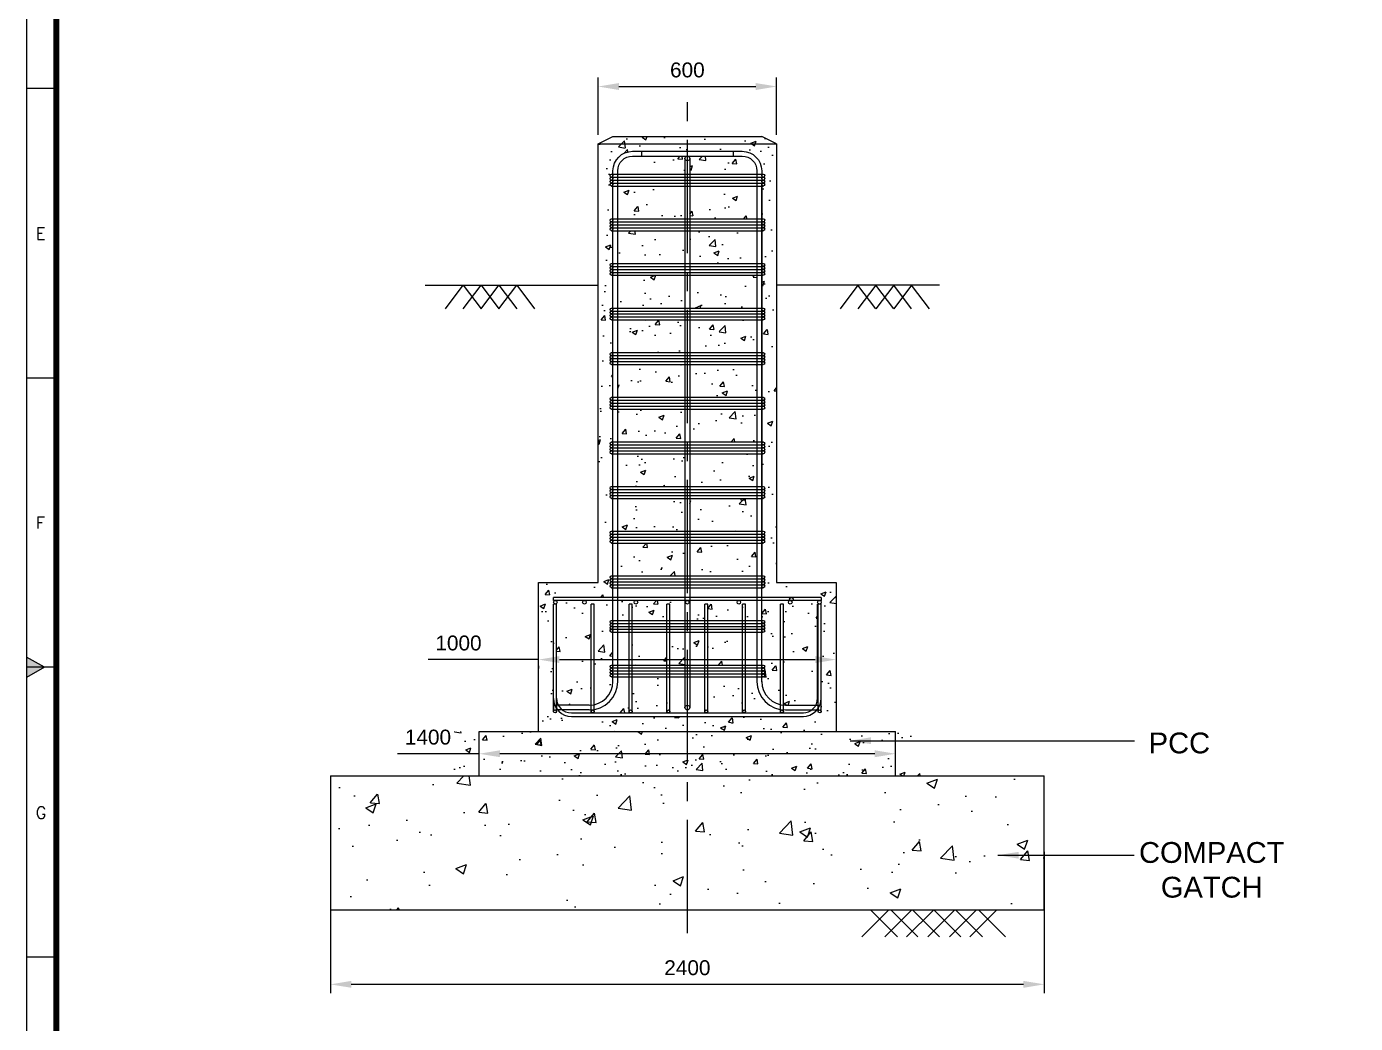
# Model space of a CAD drawing. Header units: millimetres. Extents: x -1055 to 11244, y -20673 to 2560.
# Drawn here: x 7553 to 7776.4, y 1385.5 to 1553 of the extents above; entities that cross this region are included whole.
import ezdxf
from ezdxf.enums import TextEntityAlignment as Align

# ---------------------------------------------------------------- set-up
doc = ezdxf.new("R2010")
doc.units = ezdxf.units.MM
doc.linetypes.add('CENTER2', pattern=[28.575, 19.05, -3.175, 3.175, -3.175])
doc.layers.add('BORDER', color=6, linetype='Continuous')
doc.styles.add('ROMANS', font='romans.shx', dxfattribs={"width": 0.8})
doc.styles.get("Standard").update_dxf_attribs({"font": 'arial.ttf'})
doc.dimstyles.new('ISO-25', dxfattribs={"dimtxt": 4, "dimasz": 3.5, "dimexe": 1.5, "dimexo": 1.5, "dimgap": 1.5, "dimtad": 1, "dimtxsty": 'Standard', "dimcen": 0, "dimadec": 0, "dimazin": 0, "dimtfac": 1, "dimtmove": 0, "dimatfit": 3, "dimfxl": 1, "dimarcsym": 0})

# ---------------------------------------------------------------- blocks, each defined once
blk = doc.blocks.new('*D28514')
at = {"color": 0, "lineweight": -2}
for p, q in [((7639.12, 1446.63), (7620.53, 1446.63)), ((7639.12, 1445.57), (7639.12, 1445.13)), ((7642.62, 1446.63), (7685.62, 1446.63)), ((7689.12, 1445.57), (7689.12, 1445.13))]:
    blk.add_line(p, q, dxfattribs=at)
at = {"color": 0}
for points in [[(7642.62, 1447.22), (7642.62, 1446.05), (7639.12, 1446.63)], [(7685.62, 1446.05), (7685.62, 1447.22), (7689.12, 1446.63)]]:
    blk.add_solid(points, dxfattribs=at)
at = {"layer": 'Defpoints', "color": 0}
for p in [(7639.12, 1447.07), (7689.12, 1447.07), (7689.12, 1446.63)]:
    blk.add_point(p, dxfattribs=at)
at = {"color": 0, "insert": (7625.64, 1449.41), "char_height": 2.5, "attachment_point": 5}
blk.add_mtext('1000', dxfattribs=at)
blk = doc.blocks.new('*D28515')
at = {"color": 0, "lineweight": -2}
for p, q in [((7629.12, 1430.81), (7615.39, 1430.81)), ((7695.62, 1430.81), (7632.62, 1430.81)), ((7629.12, 1429.32), (7629.12, 1429.31)), ((7699.12, 1429.32), (7699.12, 1429.31))]:
    blk.add_line(p, q, dxfattribs=at)
at = {"color": 0}
for points in [[(7632.62, 1431.39), (7632.62, 1430.23), (7629.12, 1430.81)], [(7695.62, 1430.23), (7695.62, 1431.39), (7699.12, 1430.81)]]:
    blk.add_solid(points, dxfattribs=at)
at = {"layer": 'Defpoints', "color": 0}
for p in [(7629.12, 1430.82), (7629.12, 1430.81), (7699.12, 1430.82)]:
    blk.add_point(p, dxfattribs=at)
at = {"color": 0, "insert": (7620.51, 1433.59), "char_height": 2.5, "attachment_point": 5}
blk.add_mtext('1400', dxfattribs=at)
blk = doc.blocks.new('*D28516')
at = {"color": 0, "lineweight": -2}
for p, q in [((7604.12, 1414.32), (7604.12, 1390.55)), ((7724.12, 1414.32), (7724.12, 1390.55)), ((7720.62, 1392.05), (7607.62, 1392.05))]:
    blk.add_line(p, q, dxfattribs=at)
at = {"color": 0}
for points in [[(7607.62, 1392.63), (7607.62, 1391.47), (7604.12, 1392.05)], [(7720.62, 1391.47), (7720.62, 1392.63), (7724.12, 1392.05)]]:
    blk.add_solid(points, dxfattribs=at)
at = {"layer": 'Defpoints', "color": 0}
for p in [(7604.12, 1415.82), (7724.12, 1415.82), (7604.12, 1392.05)]:
    blk.add_point(p, dxfattribs=at)
at = {"color": 0, "insert": (7664.12, 1394.83), "char_height": 2.5, "attachment_point": 5}
blk.add_mtext('2400', dxfattribs=at)
blk = doc.blocks.new('*D28517')
at = {"color": 0, "lineweight": -2}
for p, q in [((7649.12, 1534.82), (7649.12, 1544.46)), ((7679.12, 1534.82), (7679.12, 1544.46)), ((7652.62, 1542.96), (7675.62, 1542.96))]:
    blk.add_line(p, q, dxfattribs=at)
at = {"color": 0}
for points in [[(7652.62, 1543.54), (7652.62, 1542.37), (7649.12, 1542.96)], [(7675.62, 1542.37), (7675.62, 1543.54), (7679.12, 1542.96)]]:
    blk.add_solid(points, dxfattribs=at)
at = {"layer": 'Defpoints', "color": 0}
for p in [(7679.12, 1542.96), (7649.12, 1533.32), (7679.12, 1533.32)]:
    blk.add_point(p, dxfattribs=at)
at = {"color": 0, "insert": (7664.12, 1545.73), "char_height": 2.5, "attachment_point": 5}
blk.add_mtext('600', dxfattribs=at)
blk = doc.blocks.new('A1B')
at = {"layer": 'BORDER', "color": 1}
for p, q in [((3, 393.84), (8, 393.84)), ((3, 345.17), (8, 345.17)), ((3, 247.84), (8, 247.84))]:
    blk.add_line(p, q, dxfattribs=at)
at = {"layer": 'BORDER'}
for p, q in [((6, 296.5), (3, 298.23)), ((8, 296.5), (3, 296.5)), ((6, 296.5), (3, 294.77))]:
    blk.add_line(p, q, dxfattribs=at)
blk.add_lwpolyline([(837, 3), (837, 590), (3, 590), (3, 3)], close=True, dxfattribs=at)
at = {"layer": 'BORDER', "const_width": 1}
blk.add_lwpolyline([(8, 8), (832, 8), (832, 585), (8, 585)], close=True, dxfattribs=at)
at = {"layer": 'BORDER'}
blk.add_solid([(3, 298.23), (3, 294.77), (6, 296.5)], dxfattribs=at)
at = {"layer": 'BORDER', "color": 1, "style": 'ROMANS'}
for s, p in [('E', (5.39, 368.4)), ('F', (5.34, 319.81)), ('G', (5.44, 271.07))]:
    blk.add_text(s, height=2, dxfattribs=at).set_placement(p, align=Align.CENTER)

msp = doc.modelspace()

# ---------------------------------------------------------------- hatches: boundary and pattern name
h = msp.add_hatch()
h.set_pattern_fill('AR-CONC', color=256, scale=0.05)
h.set_pattern_definition([(50, (9985.436, -1247.645), (9.109233, -0.796954), [0.9525, -10.4775]), (355, (9985.436, -1247.645), (-1.76217, 9.552842), [0.762, -8.38203]), (100.45144, (9986.195, -1247.7116), (7.347062, 8.755888), [0.8095, -8.904512]), (46.1842, (9985.436, -1245.105), (13.553952, -2.102116), [1.42875, -15.716253]), (96.63556, (9986.566, -1245.28), (11.870207, 12.371306), [1.21425, -13.35678]), (351.18415, (9985.436, -1245.105), (11.870207, 12.371306), [1.143, -12.572987]), (21, (9986.706, -1245.74), (7.58072, -5.11326), [0.9525, -10.4775]), (326, (9986.706, -1245.74), (3.090101, 9.209398), [0.762, -8.382]), (71.45144, (9987.338, -1246.166), (10.67082, 4.096138), [0.8095, -8.904497]), (37.5, (9985.4363, -1247.645), (0.1544302, 4.227752), [0, -8.2804, 0, -8.509, 0, -8.41375]), (7.5, (9985.4363, -1247.645), (3.340983, 5.009029), [0, -4.8514, 0, -8.0899, 0, -3.20675]), (327.5, (9982.604, -1247.645), (6.7795298, -0.2864372), [0, -3.175, 0, -9.906, 0, -13.1445]), (317.5, (9981.334, -1247.645), (7.406459, 1.271325), [0, -4.1275, 0, -6.5786, 0, -9.3345])])
h.paths.add_polyline_path([(7664.116988, 1533.323668), (7664.116988, 1534.573668), (7651.616988, 1534.573668), (7649.116988, 1533.323668)])
h.paths.add_polyline_path([(7679.116988, 1533.323668), (7676.616988, 1534.573668), (7664.116988, 1534.573668), (7664.116988, 1533.323668)])
h.paths.add_polyline_path([(7679.116988, 1509.573668), (7679.116988, 1533.323668), (7664.116988, 1533.323668), (7664.116988, 1532.073668), (7673.316988, 1532.073668, -0.4142135624), (7676.616988, 1528.773668), (7676.616988, 1528.223668), (7676.866988, 1528.223668, -0.4142135624), (7677.116988, 1527.973668, -0.4142135624), (7676.866988, 1527.723668, -0.4142135624), (7677.116988, 1527.473668, -0.4142135624), (7676.866988, 1527.223668, -0.4142135624), (7677.116988, 1526.973668, -0.4142135624), (7676.866988, 1526.723668, -0.4142135624), (7677.116988, 1526.473668, -0.4142135624), (7676.866988, 1526.223668), (7676.616988, 1526.223668), (7676.616988, 1520.723668), (7676.866988, 1520.723668, -0.4142135624), (7677.116988, 1520.473668, -0.4142135624), (7676.866988, 1520.223668, -0.4142135624), (7677.116988, 1519.973668, -0.4142135624), (7676.866988, 1519.723668, -0.4142135624), (7677.116988, 1519.473668, -0.4142135624), (7676.866988, 1519.223668, -0.4142135624), (7677.116988, 1518.973668, -0.4142135624), (7676.866988, 1518.723668), (7676.616988, 1518.723668), (7676.616988, 1513.223668), (7676.866988, 1513.223668, -0.4142135624), (7677.116988, 1512.973668, -0.4142135624), (7676.866988, 1512.723668, -0.4142135624), (7677.116988, 1512.473668, -0.4142135624), (7676.866988, 1512.223668, -0.4142135624), (7677.116988, 1511.973668, -0.4142135624), (7676.866988, 1511.723668, -0.4142135624), (7677.116988, 1511.473668, -0.4142135624), (7676.866988, 1511.223668), (7676.616988, 1511.223668), (7676.616988, 1505.723668), (7676.866988, 1505.723668, -0.4142135624), (7677.116988, 1505.473668, -0.4142135624), (7676.866988, 1505.223668, -0.4142135624), (7677.116988, 1504.973668, -0.4142135624), (7676.866988, 1504.723668, -0.4142135624), (7677.116988, 1504.473668, -0.4142135624), (7676.866988, 1504.223668, -0.4142135624), (7677.116988, 1503.973668, -0.4142135624), (7676.866988, 1503.723668), (7676.616988, 1503.723668), (7676.616988, 1498.223668), (7676.866988, 1498.223668, -0.4142135624), (7677.116988, 1497.973668, -0.4142135624), (7676.866988, 1497.723668, -0.4142135624), (7677.116988, 1497.473668, -0.4142135624), (7676.866988, 1497.223668, -0.4142135624), (7677.116988, 1496.973668, -0.4142135624), (7676.866988, 1496.723668, -0.4142135624), (7677.116988, 1496.473668, -0.4142135624), (7676.866988, 1496.223668), (7676.616988, 1496.223668), (7676.616988, 1490.723668), (7676.866988, 1490.723668, -0.4142135624), (7677.116988, 1490.473668, -0.4142135624), (7676.866988, 1490.223668, -0.4142135624), (7677.116988, 1489.973668, -0.4142135624), (7676.866988, 1489.723668, -0.4142135624), (7677.116988, 1489.473668, -0.4142135624), (7676.866988, 1489.223668, -0.4142135624), (7677.116988, 1488.973668, -0.4142135624), (7676.866988, 1488.723668), (7676.616988, 1488.723668), (7676.616988, 1483.223668), (7676.866988, 1483.223668, -0.4142135624), (7677.116988, 1482.973668, -0.4142135624), (7676.866988, 1482.723668, -0.4142135624), (7677.116988, 1482.473668, -0.4142135624), (7676.866988, 1482.223668, -0.4142135624), (7677.116988, 1481.973668, -0.4142135624), (7676.866988, 1481.723668, -0.4142135624), (7677.116988, 1481.473668, -0.4142135624), (7676.866988, 1481.223668), (7676.616988, 1481.223668), (7676.616988, 1475.723668), (7676.866988, 1475.723668, -0.4142135624), (7677.116988, 1475.473668, -0.4142135624), (7676.866988, 1475.223668, -0.4142135624), (7677.116988, 1474.973668, -0.4142135624), (7676.866988, 1474.723668, -0.4142135624), (7677.116988, 1474.473668, -0.4142135624), (7676.866988, 1474.223668, -0.4142135624), (7677.116988, 1473.973668, -0.4142135624), (7676.866988, 1473.723668), (7676.616988, 1473.723668), (7676.616988, 1468.223668), (7676.866988, 1468.223668, -0.4142135624), (7677.116988, 1467.973668, -0.4142135624), (7676.866988, 1467.723668, -0.4142135624), (7677.116988, 1467.473668, -0.4142135624), (7676.866988, 1467.223668, -0.4142135624), (7677.116988, 1466.973668, -0.4142135624), (7676.866988, 1466.723668, -0.4142135624), (7677.116988, 1466.473668, -0.4142135624), (7676.866988, 1466.223668), (7676.616988, 1466.223668), (7676.616988, 1460.723668), (7676.866988, 1460.723668, -0.4142135624), (7677.116988, 1460.473668, -0.4142135624), (7676.866988, 1460.223668, -0.4142135624), (7677.116988, 1459.973668, -0.4142135624), (7676.866988, 1459.723668, -0.4142135624), (7677.116988, 1459.473668, -0.4142135624), (7676.866988, 1459.223668, -0.4142135624), (7677.116988, 1458.973668, -0.4142135624), (7676.866988, 1458.723668), (7676.616988, 1458.723668), (7676.616988, 1457.073668), (7686.616988, 1457.073668), (7686.616988, 1456.573668), (7686.316988, 1456.573668, -0.4142135624), (7686.616988, 1456.273668, -0.1480687391), (7686.566603, 1456.107258), (7686.616988, 1456.073668), (7686.616988, 1437.923668, -1), (7686.116988, 1437.923668), (7686.116988, 1438.485473, -0.2454223319), (7683.616936, 1437.075279), (7683.616988, 1437.073668), (7664.116988, 1437.073668), (7664.116988, 1434.573668), (7689.116988, 1434.573668), (7689.116988, 1459.573668), (7679.116988, 1459.573668)])
h.paths.add_polyline_path([(7675.816988, 1528.773668, 0.4142135624), (7673.316988, 1531.273668), (7664.116988, 1531.273668, -0.4142135624), (7664.516988, 1530.873668), (7664.516988, 1528.223668), (7675.816988, 1528.223668)])
h.paths.add_polyline_path([(7654.916988, 1531.273668, 0.4142135624), (7652.416988, 1528.773668), (7652.416988, 1528.223668), (7663.716988, 1528.223668), (7663.716988, 1530.873668, -0.4142135624), (7664.116988, 1531.273668)])
h.paths.add_polyline_path([(7649.116988, 1533.323668), (7649.116988, 1509.573668), (7649.116988, 1459.573668), (7639.116988, 1459.573668), (7639.116988, 1434.573668), (7664.116988, 1434.573668), (7664.116988, 1437.073668), (7644.616988, 1437.073668, -0.2249174204), (7642.295351, 1438.173668), (7642.116988, 1438.173668), (7642.116988, 1437.823668), (7642.099107, 1437.83082, -0.6770329614), (7641.634869, 1437.83082), (7641.616988, 1437.823668), (7641.616988, 1455.973668), (7641.916988, 1455.973668, -1), (7641.916988, 1456.573668), (7641.616988, 1456.573668), (7641.616988, 1457.073668), (7651.616988, 1457.073668), (7651.616988, 1458.723668), (7651.366988, 1458.723668, -1), (7651.366988, 1459.223668, -1), (7651.366988, 1459.723668, -1), (7651.366988, 1460.223668, -1), (7651.366988, 1460.723668), (7651.616988, 1460.723668), (7651.616988, 1466.223668), (7651.366988, 1466.223668, -1), (7651.366988, 1466.723668, -1), (7651.366988, 1467.223668, -1), (7651.366988, 1467.723668, -1), (7651.366988, 1468.223668), (7651.616988, 1468.223668), (7651.616988, 1473.723668), (7651.366988, 1473.723668, -1), (7651.366988, 1474.223668, -1), (7651.366988, 1474.723668, -1), (7651.366988, 1475.223668, -1), (7651.366988, 1475.723668), (7651.616988, 1475.723668), (7651.616988, 1481.223668), (7651.366988, 1481.223668, -1), (7651.366988, 1481.723668, -1), (7651.366988, 1482.223668, -1), (7651.366988, 1482.723668, -1), (7651.366988, 1483.223668), (7651.616988, 1483.223668), (7651.616988, 1488.723668), (7651.366988, 1488.723668, -1), (7651.366988, 1489.223668, -1), (7651.366988, 1489.723668, -1), (7651.366988, 1490.223668, -1), (7651.366988, 1490.723668), (7651.616988, 1490.723668), (7651.616988, 1496.223668), (7651.366988, 1496.223668, -1), (7651.366988, 1496.723668, -1), (7651.366988, 1497.223668, -1), (7651.366988, 1497.723668, -1), (7651.366988, 1498.223668), (7651.616988, 1498.223668), (7651.616988, 1503.723668), (7651.366988, 1503.723668, -1), (7651.366988, 1504.223668, -1), (7651.366988, 1504.723668, -1), (7651.366988, 1505.223668, -1), (7651.366988, 1505.723668), (7651.616988, 1505.723668), (7651.616988, 1511.223668), (7651.366988, 1511.223668, -1), (7651.366988, 1511.723668, -1), (7651.366988, 1512.223668, -1), (7651.366988, 1512.723668, -1), (7651.366988, 1513.223668), (7651.616988, 1513.223668), (7651.616988, 1518.723668), (7651.366988, 1518.723668, -1), (7651.366988, 1519.223668, -1), (7651.366988, 1519.723668, -1), (7651.366988, 1520.223668, -1), (7651.366988, 1520.723668), (7651.616988, 1520.723668), (7651.616988, 1526.223668), (7651.366988, 1526.223668, -1), (7651.366988, 1526.723668, -1), (7651.366988, 1527.223668, -1), (7651.366988, 1527.723668, -1), (7651.366988, 1528.223668), (7651.616988, 1528.223668), (7651.616988, 1528.773668, -0.4142135624), (7654.916988, 1532.073668), (7664.116988, 1532.073668), (7664.116988, 1533.323668)])
h.paths.add_polyline_path([(7652.416988, 1526.223668), (7652.416988, 1520.723668), (7663.716988, 1520.723668), (7663.716988, 1526.223668)])
h.paths.add_polyline_path([(7675.816988, 1520.723668), (7675.816988, 1526.223668), (7664.516988, 1526.223668), (7664.516988, 1520.723668)])
h.paths.add_polyline_path([(7675.816988, 1513.223668), (7675.816988, 1518.723668), (7664.516988, 1518.723668), (7664.516988, 1513.223668)])
h.paths.add_polyline_path([(7652.416988, 1518.723668), (7652.416988, 1513.223668), (7663.716988, 1513.223668), (7663.716988, 1518.723668)])
h.paths.add_polyline_path([(7675.816988, 1505.723668), (7675.816988, 1511.223668), (7664.516988, 1511.223668), (7664.516988, 1505.723668)])
h.paths.add_polyline_path([(7652.416988, 1511.223668), (7652.416988, 1505.723668), (7663.716988, 1505.723668), (7663.716988, 1511.223668)])
h.paths.add_polyline_path([(7652.416988, 1503.723668), (7652.416988, 1498.223668), (7663.716988, 1498.223668), (7663.716988, 1503.723668)])
h.paths.add_polyline_path([(7675.816988, 1498.223668), (7675.816988, 1503.723668), (7664.516988, 1503.723668), (7664.516988, 1498.223668)])
h.paths.add_polyline_path([(7675.816988, 1490.723668), (7675.816988, 1496.223668), (7664.516988, 1496.223668), (7664.516988, 1490.723668)])
h.paths.add_polyline_path([(7652.416988, 1496.223668), (7652.416988, 1490.723668), (7663.716988, 1490.723668), (7663.716988, 1496.223668)])
h.paths.add_polyline_path([(7675.816988, 1483.223668), (7675.816988, 1488.723668), (7664.516988, 1488.723668), (7664.516988, 1483.223668)])
h.paths.add_polyline_path([(7652.416988, 1488.723668), (7652.416988, 1483.223668), (7663.716988, 1483.223668), (7663.716988, 1488.723668)])
h.paths.add_polyline_path([(7652.416988, 1481.223668), (7652.416988, 1475.723668), (7663.716988, 1475.723668), (7663.716988, 1481.223668)])
h.paths.add_polyline_path([(7675.816988, 1475.723668), (7675.816988, 1481.223668), (7664.516988, 1481.223668), (7664.516988, 1475.723668)])
h.paths.add_polyline_path([(7675.816988, 1468.223668), (7675.816988, 1473.723668), (7664.516988, 1473.723668), (7664.516988, 1468.223668)])
h.paths.add_polyline_path([(7652.416988, 1473.723668), (7652.416988, 1468.223668), (7663.716988, 1468.223668), (7663.716988, 1473.723668)])
h.paths.add_polyline_path([(7652.416988, 1466.223668), (7652.416988, 1460.723668), (7663.716988, 1460.723668), (7663.716988, 1466.223668)])
h.paths.add_polyline_path([(7675.816988, 1460.723668), (7675.816988, 1466.223668), (7664.516988, 1466.223668), (7664.516988, 1460.723668)])
h.paths.add_polyline_path([(7642.116988, 1455.973668), (7642.116988, 1440.173668, 0.1258214024), (7642.423817, 1438.973668), (7647.616988, 1438.973668, 0.0223549162), (7647.974131, 1438.989644), (7647.974131, 1455.973668), (7648.474131, 1455.973668), (7648.474131, 1439.066584, 0.3522849489), (7651.616988, 1442.973668), (7651.616988, 1443.723668), (7651.366988, 1443.723668, -1), (7651.366988, 1444.223668, -1), (7651.366988, 1444.723668, -1), (7651.366988, 1445.223668, -1), (7651.366988, 1445.723668), (7651.616988, 1445.723668), (7651.616988, 1451.223668), (7651.366988, 1451.223668, -1), (7651.366988, 1451.723668, -1), (7651.366988, 1452.223668, -1), (7651.366988, 1452.723668, -1), (7651.366988, 1453.223668), (7651.616988, 1453.223668), (7651.616988, 1456.573668), (7641.916988, 1456.573668, -0.4142135624), (7642.216988, 1456.273668, -0.4142135624), (7641.916988, 1455.973668)])
h.paths.add_polyline_path([(7646.816988, 1456.573668, 2.4142135624), (7647.116988, 1456.273668, 0.4142135624)], flags=16)
h.paths.add_polyline_path([(7648.224131, 1437.673668), (7654.581274, 1437.673668, -0.3066784416), (7654.349154, 1437.83082), (7654.331274, 1437.823668), (7654.331274, 1443.723668), (7652.416988, 1443.723668), (7652.416988, 1442.873668), (7652.415947, 1442.873689, -0.3566738352), (7648.474131, 1438.250818), (7648.474131, 1437.823668), (7648.45625, 1437.83082, -0.3066784416)])
h.paths.add_polyline_path([(7654.581274, 1437.673668), (7660.938417, 1437.673668, -0.3066784416), (7660.706297, 1437.83082), (7660.688417, 1437.823668), (7660.688417, 1443.723668), (7654.831274, 1443.723668), (7654.831274, 1437.823668), (7654.813393, 1437.83082, -0.3066784416)])
h.paths.add_polyline_path([(7660.688417, 1445.723668), (7660.688417, 1451.223668), (7654.831274, 1451.223668), (7654.831274, 1445.723668)])
h.paths.add_polyline_path([(7663.716988, 1456.573668), (7655.466988, 1456.573668), (7652.416988, 1456.573668), (7652.416988, 1453.223668), (7654.331274, 1453.223668), (7654.331274, 1455.973668), (7654.831274, 1455.973668), (7654.831274, 1453.223668), (7660.688417, 1453.223668), (7660.688417, 1455.973668), (7661.188417, 1455.973668), (7661.188417, 1453.223668), (7663.716988, 1453.223668)])
h.paths.add_polyline_path([(7655.466988, 1456.573668, 2.4142135624), (7655.766988, 1456.273668, 0.4142135624)], flags=16)
h.paths.add_polyline_path([(7672.766988, 1456.573668), (7664.516988, 1456.573668), (7664.516988, 1453.223668), (7667.045559, 1453.223668), (7667.045559, 1455.973668), (7667.545559, 1455.973668), (7667.545559, 1453.223668), (7673.402702, 1453.223668), (7673.402702, 1455.973668), (7673.902702, 1455.973668), (7673.902702, 1453.223668), (7675.816988, 1453.223668), (7675.816988, 1456.573668)])
h.paths.add_polyline_path([(7672.766988, 1456.573668, 2.4142135624), (7673.066988, 1456.273668, 0.4142135624)], flags=16)
h.paths.add_polyline_path([(7673.402702, 1445.723668), (7673.402702, 1451.223668), (7667.545559, 1451.223668), (7667.545559, 1445.723668)])
h.paths.add_polyline_path([(7667.295559, 1437.673668), (7673.652702, 1437.673668, -0.3066784416), (7673.420583, 1437.83082), (7673.402702, 1437.823668), (7673.402702, 1443.723668), (7667.545559, 1443.723668), (7667.545559, 1437.823668), (7667.527679, 1437.83082, -0.3066784416)])
h.paths.add_polyline_path([(7673.652702, 1437.673668), (7680.009845, 1437.673668, -0.3066784416), (7679.777726, 1437.83082), (7679.759845, 1437.823668), (7679.759845, 1438.250818, -0.3625548814), (7675.816988, 1442.973668), (7675.816988, 1443.723668), (7673.902702, 1443.723668), (7673.902702, 1437.823668), (7673.884821, 1437.83082, -0.3066784416)])
h.paths.add_polyline_path([(7676.616988, 1443.723668), (7676.616988, 1442.973668, 0.3522849499), (7679.759845, 1439.066584), (7679.759845, 1455.973668), (7680.259845, 1455.973668), (7680.259845, 1438.989644, 0.0223549153), (7680.616988, 1438.973668), (7685.366988, 1438.973668), (7685.366988, 1438.492151, 0.1865514856), (7686.016988, 1440.173668), (7686.016988, 1455.973668), (7686.116988, 1455.973668), (7686.116988, 1456.050061, -0.6885002581), (7686.316988, 1456.573668), (7681.840595, 1456.573668, -0.1935926933), (7681.639814, 1456.474537, -0.1854903949), (7681.716988, 1456.273668, -2.289899569), (7681.394162, 1456.572798, -0.0009739774), (7681.393381, 1456.573668), (7676.616988, 1456.573668), (7676.616988, 1453.223668), (7676.866988, 1453.223668, -0.4142135624), (7677.116988, 1452.973668, -0.4142135624), (7676.866988, 1452.723668, -0.4142135624), (7677.116988, 1452.473668, -0.4142135624), (7676.866988, 1452.223668, -0.4142135624), (7677.116988, 1451.973668, -0.4142135624), (7676.866988, 1451.723668, -0.4142135624), (7677.116988, 1451.473668, -0.4142135624), (7676.866988, 1451.223668), (7676.616988, 1451.223668), (7676.616988, 1445.723668), (7676.866988, 1445.723668, -0.4142135624), (7677.116988, 1445.473668, -0.4142135624), (7676.866988, 1445.223668, -0.4142135624), (7677.116988, 1444.973668, -0.4142135624), (7676.866988, 1444.723668, -0.4142135624), (7677.116988, 1444.473668, -0.4142135624), (7676.866988, 1444.223668, -0.4142135624), (7677.116988, 1443.973668, -0.4142135624), (7676.866988, 1443.723668)])
h.paths.add_polyline_path([(7667.045559, 1445.723668), (7667.045559, 1451.223668), (7664.516988, 1451.223668), (7664.516988, 1445.723668)])
h.paths.add_polyline_path([(7661.188417, 1451.223668), (7661.188417, 1445.723668), (7663.716988, 1445.723668), (7663.716988, 1451.223668)])
h.paths.add_polyline_path([(7621.408939, 1451.936725), (7629.880972, 1451.936725), (7629.880972, 1446.88386), (7621.408939, 1446.88386)], flags=9)
h.paths.add_polyline_path([(7660.727663, 1548.25907), (7667.506313, 1548.25907), (7667.506313, 1543.206205), (7660.727663, 1543.206205)], flags=9)
h.paths.add_polyline_path([(7737.257274, 1444.948668), (7737.257274, 1462.973907), (7747.211798, 1462.973907), (7747.211798, 1444.948668)], flags=9)
h.paths.add_polyline_path([(7621.408939, 1451.936725), (7629.880972, 1451.936725), (7629.880972, 1446.88386), (7621.408939, 1446.88386)], flags=9)
h.paths.add_polyline_path([(7660.727663, 1548.25907), (7667.506313, 1548.25907), (7667.506313, 1543.206205), (7660.727663, 1543.206205)], flags=9)
h.paths.add_polyline_path([(7621.408939, 1451.936725), (7629.880972, 1451.936725), (7629.880972, 1446.88386), (7621.408939, 1446.88386)], flags=9)
h.paths.add_polyline_path([(7621.408939, 1451.936725), (7629.880972, 1451.936725), (7629.880972, 1446.88386), (7621.408939, 1446.88386)], flags=9)
h.paths.add_polyline_path([(7621.408939, 1451.936725), (7629.880972, 1451.936725), (7629.880972, 1446.88386), (7621.408939, 1446.88386)], flags=9)
h.paths.add_polyline_path([(7621.408939, 1451.936725), (7629.880972, 1451.936725), (7629.880972, 1446.88386), (7621.408939, 1446.88386)], flags=9)
h.paths.add_polyline_path([(7621.408939, 1451.936725), (7629.880972, 1451.936725), (7629.880972, 1446.88386), (7621.408939, 1446.88386)], flags=9)
h.paths.add_polyline_path([(7621.408939, 1451.936725), (7629.880972, 1451.936725), (7629.880972, 1446.88386), (7621.408939, 1446.88386)], flags=9)
h = msp.add_hatch()
h.set_pattern_fill('AR-CONC', color=256, scale=0.05)
h.set_pattern_definition([(50, (7448.661, 1345.5895), (9.10923, -0.79695), [0.9525, -10.4775]), (355, (7448.661, 1345.5895), (-1.76214, 9.55283), [0.762, -8.382]), (100.451, (7449.42, 1345.523), (7.34713, 8.75583), [0.8095, -8.9045]), (46.184, (7448.661, 1348.13), (13.55395, -2.1021), [1.42875, -15.71625]), (96.6356, (7449.79, 1347.954), (11.8702, 12.3713), [1.21425, -13.35675]), (351.184, (7448.661, 1348.13), (11.8702, 12.37126), [1.143, -12.573]), (21, (7449.931, 1347.4945), (7.58074, -5.11328), [0.9525, -10.4775]), (326, (7449.931, 1347.4945), (3.0901, 9.2094), [0.762, -8.382]), (71.4514, (7450.563, 1347.068), (10.67082, 4.09614), [0.8095, -8.9045]), (37.5, (7448.661, 1345.5895), (0.15443, 4.22775), [0, -8.2804, 0, -8.509, 0, -8.41375]), (7.5, (7448.661, 1345.5895), (3.34098, 5.00903), [0, -4.8514, 0, -8.0899, 0, -3.20675]), (327.5, (7445.829, 1345.5895), (6.77953, -0.286437), [0, -3.175, 0, -9.906, 0, -13.1445]), (317.5, (7444.559, 1345.5895), (7.40646, 1.27132), [0, -4.1275, 0, -6.5786, 0, -9.3345])])
h.paths.add_polyline_path([(7624.116988, 1434.573668), (7635.366988, 1434.573668), (7692.866988, 1434.573668), (7704.116988, 1434.573668), (7704.116988, 1427.073668), (7624.116988, 1427.073668)])
h = msp.add_hatch()
h.set_pattern_fill('AR-CONC', color=256, scale=0.1)
h.set_pattern_definition([(50, (9985.436, -1247.645), (18.21847, -1.59391), [1.905, -20.955]), (355, (9985.436, -1247.645), (-3.52434, 19.10568), [1.524, -16.76406]), (100.45144, (9986.954, -1247.778), (14.694125, 17.511775), [1.619, -17.80902]), (46.1842, (9985.436, -1242.565), (27.1079, -4.20423), [2.8575, -31.4325]), (96.63556, (9987.695, -1242.915), (23.74041, 24.74261), [2.4285, -26.71356]), (351.18415, (9985.436, -1242.565), (23.74041, 24.74261), [2.286, -25.14597]), (21, (9987.976, -1243.835), (15.16144, -10.22652), [1.905, -20.955]), (326, (9987.976, -1243.835), (6.1802, 18.4188), [1.524, -16.764]), (71.45144, (9989.24, -1244.687), (21.34164, 8.19228), [1.619, -17.80899]), (37.5, (9985.436, -1247.645), (0.30886, 8.455504), [0, -16.5608, 0, -17.018, 0, -16.8275]), (7.5, (9985.436, -1247.645), (6.681966, 10.018057), [0, -9.7028, 0, -16.1798, 0, -6.4135]), (327.5, (9979.772, -1247.645), (13.55906, -0.572874), [0, -6.35, 0, -19.812, 0, -26.289]), (317.5, (9977.232, -1247.645), (14.81292, 2.54265), [0, -8.255, 0, -13.1572, 0, -18.669])])
h.paths.add_polyline_path([(7724.116988, 1404.573668), (7724.116988, 1427.073668), (7664.116988, 1427.073668), (7664.116988, 1404.573668)])
h.paths.add_polyline_path([(7664.116988, 1404.573668), (7664.116988, 1427.073668), (7604.116988, 1427.073668), (7604.116988, 1404.573668)])
h.paths.add_polyline_path([(7590.991988, 1420.994291), (7599.741988, 1420.994291), (7599.741988, 1415.941426), (7590.991988, 1415.941426)], flags=9)
h.paths.add_polyline_path([(7590.991988, 1420.994291), (7599.741988, 1420.994291), (7599.741988, 1415.941426), (7590.991988, 1415.941426)], flags=9)

# ---------------------------------------------------------------- linework, layer by layer
at = {"color": 3, "linetype": 'CENTER2', "lineweight": 0}
msp.add_line((7664.116988, 1400.636692), (7664.116988, 1541.045061), dxfattribs=at)
at = {"color": 50, "lineweight": 0}
for p, q in [((7649.116988, 1533.323668), (7651.616988, 1534.573668)), ((7649.116988, 1459.573668), (7649.116988, 1533.323668)), ((7649.116988, 1533.323668), (7679.116988, 1533.323668)), ((7651.616988, 1534.573668), (7676.616988, 1534.573668)), ((7679.116988, 1533.323668), (7676.616988, 1534.573668)), ((7679.116988, 1533.323668), (7679.116988, 1459.573668)), ((7654.916988, 1532.073668), (7673.316988, 1532.073668)), ((7654.916988, 1531.273668), (7673.316988, 1531.273668)), ((7656.416988, 1532.073668), (7656.416988, 1531.273668)), ((7671.816988, 1532.073668), (7671.816988, 1531.273668)), ((7651.616988, 1442.873668), (7651.616988, 1528.773668)), ((7652.416988, 1442.873668), (7652.416988, 1528.773668)), ((7675.816988, 1528.773668), (7675.816988, 1442.973668)), ((7676.616988, 1528.773668), (7676.616988, 1459.573668)), ((7676.616988, 1442.873668), (7676.616988, 1526.473668)), ((7639.116988, 1434.573668), (7639.116988, 1459.573668)), ((7639.116988, 1459.573668), (7649.116988, 1459.573668)), ((7679.116988, 1459.573668), (7689.116988, 1459.573668)), ((7689.116988, 1459.573668), (7689.116988, 1434.573668)), ((7641.616988, 1456.573668), (7641.616988, 1457.073668)), ((7647.616988, 1438.973668), (7642.116988, 1438.973668)), ((7680.616988, 1438.973668), (7686.116988, 1438.973668)), ((7686.116988, 1438.973668), (7686.116988, 1438.173668)), ((7647.616988, 1438.173668), (7642.116988, 1438.173668)), ((7629.116988, 1427.073668), (7629.116988, 1434.573668)), ((7629.116988, 1434.573668), (7699.116988, 1434.573668)), ((7699.116988, 1427.073668), (7699.116988, 1434.573668)), ((7604.116988, 1427.073668), (7604.116988, 1404.573668)), ((7604.116988, 1427.073668), (7724.116988, 1427.073668)), ((7724.116988, 1404.573668), (7724.116988, 1427.073668)), ((7604.116988, 1404.573668), (7724.116988, 1404.573668))]:
    msp.add_line(p, q, dxfattribs=at)
for p, q in [((7663.716988, 1530.873668), (7663.716988, 1438.573668)), ((7664.516988, 1530.873668), (7664.516988, 1438.573668)), ((7651.366988, 1528.223668), (7676.866988, 1528.223668)), ((7651.616988, 1528.073668), (7651.616988, 1528.773668)), ((7651.366988, 1527.723668), (7676.866988, 1527.723668)), ((7651.366988, 1527.223668), (7676.866988, 1527.223668)), ((7651.366988, 1526.723668), (7676.866988, 1526.723668)), ((7651.366988, 1526.223668), (7676.866988, 1526.223668)), ((7651.366988, 1520.723668), (7676.866988, 1520.723668)), ((7651.366988, 1520.223668), (7676.866988, 1520.223668)), ((7651.366988, 1519.723668), (7676.866988, 1519.723668)), ((7651.366988, 1519.223668), (7676.866988, 1519.223668)), ((7651.366988, 1518.723668), (7676.866988, 1518.723668)), ((7651.366988, 1513.223668), (7676.866988, 1513.223668)), ((7651.366988, 1512.723668), (7676.866988, 1512.723668)), ((7651.366988, 1512.223668), (7676.866988, 1512.223668)), ((7651.366988, 1511.723668), (7676.866988, 1511.723668)), ((7651.366988, 1511.223668), (7676.866988, 1511.223668)), ((7651.366988, 1505.723668), (7676.866988, 1505.723668)), ((7651.366988, 1505.223668), (7676.866988, 1505.223668)), ((7651.366988, 1504.723668), (7676.866988, 1504.723668)), ((7651.366988, 1504.223668), (7676.866988, 1504.223668)), ((7651.366988, 1503.723668), (7676.866988, 1503.723668)), ((7651.366988, 1498.223668), (7676.866988, 1498.223668)), ((7651.366988, 1497.723668), (7676.866988, 1497.723668)), ((7651.366988, 1497.223668), (7676.866988, 1497.223668)), ((7651.366988, 1496.723668), (7676.866988, 1496.723668)), ((7651.366988, 1496.223668), (7676.866988, 1496.223668)), ((7651.366988, 1490.723668), (7676.866988, 1490.723668)), ((7651.366988, 1490.223668), (7676.866988, 1490.223668)), ((7651.366988, 1489.723668), (7676.866988, 1489.723668)), ((7651.366988, 1489.223668), (7676.866988, 1489.223668)), ((7651.366988, 1488.723668), (7676.866988, 1488.723668)), ((7651.366988, 1483.223668), (7676.866988, 1483.223668)), ((7651.366988, 1482.723668), (7676.866988, 1482.723668)), ((7651.366988, 1482.223668), (7676.866988, 1482.223668)), ((7651.366988, 1481.723668), (7676.866988, 1481.723668)), ((7651.366988, 1481.223668), (7676.866988, 1481.223668)), ((7651.366988, 1475.723668), (7676.866988, 1475.723668)), ((7651.366988, 1475.223668), (7676.866988, 1475.223668)), ((7651.366988, 1474.723668), (7676.866988, 1474.723668)), ((7651.366988, 1474.223668), (7676.866988, 1474.223668)), ((7651.366988, 1473.723668), (7676.866988, 1473.723668)), ((7651.366988, 1468.223668), (7676.866988, 1468.223668)), ((7651.366988, 1467.723668), (7676.866988, 1467.723668)), ((7651.366988, 1467.223668), (7676.866988, 1467.223668)), ((7651.366988, 1466.723668), (7676.866988, 1466.723668)), ((7651.366988, 1466.223668), (7676.866988, 1466.223668)), ((7651.366988, 1460.723668), (7676.866988, 1460.723668)), ((7651.366988, 1460.223668), (7676.866988, 1460.223668)), ((7651.366988, 1459.723668), (7676.866988, 1459.723668)), ((7651.366988, 1459.223668), (7676.866988, 1459.223668)), ((7651.366988, 1458.723668), (7676.866988, 1458.723668)), ((7651.366988, 1453.223668), (7676.866988, 1453.223668)), ((7651.366988, 1452.723668), (7676.866988, 1452.723668)), ((7651.366988, 1452.223668), (7676.866988, 1452.223668)), ((7651.366988, 1451.723668), (7676.866988, 1451.723668)), ((7651.366988, 1451.223668), (7676.866988, 1451.223668)), ((7651.366988, 1445.723668), (7676.866988, 1445.723668)), ((7651.366988, 1445.223668), (7676.866988, 1445.223668)), ((7651.366988, 1444.723668), (7676.866988, 1444.723668)), ((7651.366988, 1444.223668), (7676.866988, 1444.223668)), ((7651.366988, 1443.723668), (7676.866988, 1443.723668)), ((7641.616988, 1438.973668), (7641.616988, 1438.173668)), ((7642.116988, 1438.973668), (7642.116988, 1438.173668)), ((7680.616988, 1438.173668), (7686.116988, 1438.173668)), ((7686.616988, 1434.573668), (7686.616988, 1434.573668)), ((7697.969245, 1404.573668), (7693.425747, 1400.03017)), ((7694.885917, 1404.573668), (7699.429415, 1400.03017)), ((7701.879807, 1404.573668), (7697.336309, 1400.03017)), ((7698.307659, 1404.573668), (7702.851157, 1400.03017)), ((7705.527159, 1404.573668), (7700.98366, 1400.03017)), ((7701.95501, 1404.573668), (7706.498509, 1400.03017)), ((7709.099307, 1404.573668), (7704.555809, 1400.03017)), ((7705.527159, 1404.573668), (7710.070657, 1400.03017)), ((7712.746658, 1404.573668), (7708.20316, 1400.03017)), ((7709.17451, 1404.573668), (7713.718008, 1400.03017)), ((7716.168401, 1404.573668), (7711.624902, 1400.03017)), ((7713.085073, 1404.573668), (7717.628571, 1400.03017))]:
    msp.add_line(p, q)
at = {"color": 252, "lineweight": 0}
for p, q in [((7620.014157, 1509.573668), (7649.116988, 1509.573668)), ((7623.431948, 1505.573668), (7626.431948, 1509.573668)), ((7626.431948, 1509.573668), (7629.431948, 1505.573668)), ((7626.431948, 1505.573668), (7629.431948, 1509.573668)), ((7629.431948, 1509.573668), (7632.431948, 1505.573668)), ((7629.431948, 1505.573668), (7632.431948, 1509.573668)), ((7632.431948, 1509.573668), (7635.431948, 1505.573668)), ((7632.431948, 1505.573668), (7635.431948, 1509.573668)), ((7635.431948, 1509.573668), (7638.431948, 1505.573668)), ((7706.481306, 1509.573668), (7679.116988, 1509.573668)), ((7692.802028, 1509.573668), (7689.802028, 1505.573668)), ((7695.802028, 1509.573668), (7692.802028, 1505.573668)), ((7695.802028, 1505.573668), (7692.802028, 1509.573668)), ((7698.802028, 1509.573668), (7695.802028, 1505.573668)), ((7698.802028, 1505.573668), (7695.802028, 1509.573668)), ((7701.802028, 1509.573668), (7698.802028, 1505.573668)), ((7701.802028, 1505.573668), (7698.802028, 1509.573668)), ((7704.802028, 1505.573668), (7701.802028, 1509.573668))]:
    msp.add_line(p, q, dxfattribs=at)
at = {"color": 4, "lineweight": 0}
for p, q in [((7686.616988, 1457.073668), (7641.616988, 1457.073668)), ((7641.616988, 1456.573668), (7641.616988, 1457.073668)), ((7686.616988, 1456.573668), (7641.616988, 1456.573668)), ((7686.616988, 1457.073668), (7686.616988, 1456.573668)), ((7686.016988, 1440.173668), (7686.016988, 1455.973668)), ((7644.616988, 1437.673668), (7683.616988, 1437.673668)), ((7644.616988, 1437.073668), (7683.616988, 1437.073668))]:
    msp.add_line(p, q, dxfattribs=at)
at = {"color": 6, "lineweight": 0}
for p, q in [((7642.116988, 1455.973668), (7641.616988, 1455.973668)), ((7641.616988, 1437.923668), (7641.616988, 1455.973668)), ((7642.116988, 1437.923668), (7642.116988, 1455.973668)), ((7648.474131, 1455.973668), (7647.974131, 1455.973668)), ((7647.974131, 1437.823668), (7647.974131, 1455.973668)), ((7648.474131, 1437.823668), (7648.474131, 1455.973668)), ((7654.831274, 1455.973668), (7654.331274, 1455.973668)), ((7654.331274, 1437.823668), (7654.331274, 1455.973668)), ((7654.831274, 1437.823668), (7654.831274, 1455.973668)), ((7661.188417, 1455.973668), (7660.688417, 1455.973668)), ((7660.688417, 1437.823668), (7660.688417, 1455.973668)), ((7661.188417, 1437.823668), (7661.188417, 1455.973668)), ((7667.545559, 1455.973668), (7667.045559, 1455.973668)), ((7667.045559, 1437.823668), (7667.045559, 1455.973668)), ((7667.545559, 1437.823668), (7667.545559, 1455.973668)), ((7673.902702, 1455.973668), (7673.402702, 1455.973668)), ((7673.402702, 1437.823668), (7673.402702, 1455.973668)), ((7673.902702, 1437.823668), (7673.902702, 1455.973668)), ((7680.259845, 1455.973668), (7679.759845, 1455.973668)), ((7679.759845, 1437.823668), (7679.759845, 1455.973668)), ((7680.259845, 1437.823668), (7680.259845, 1455.973668)), ((7686.616988, 1455.973668), (7686.016988, 1455.973668)), ((7686.116988, 1437.923668), (7686.116988, 1456.073668)), ((7686.616988, 1437.923668), (7686.616988, 1456.073668))]:
    msp.add_line(p, q, dxfattribs=at)
at = {"color": 50, "lineweight": 0}
msp.add_circle((7664.116988, 1530.873668), 0.4, dxfattribs=at)
for centre, radius in [((7651.366988, 1527.973668), 0.25), ((7676.866988, 1527.973668), 0.25), ((7651.366988, 1527.473668), 0.25), ((7651.366988, 1526.973668), 0.25), ((7651.366988, 1526.473668), 0.25), ((7676.866988, 1527.473668), 0.25), ((7676.866988, 1526.973668), 0.25), ((7676.866988, 1526.473668), 0.25), ((7651.366988, 1520.473668), 0.25), ((7651.366988, 1519.973668), 0.25), ((7651.366988, 1519.473668), 0.25), ((7651.366988, 1518.973668), 0.25), ((7676.866988, 1520.473668), 0.25), ((7676.866988, 1519.973668), 0.25), ((7676.866988, 1519.473668), 0.25), ((7676.866988, 1518.973668), 0.25), ((7651.366988, 1512.973668), 0.25), ((7651.366988, 1512.473668), 0.25), ((7676.866988, 1512.973668), 0.25), ((7676.866988, 1512.473668), 0.25), ((7651.366988, 1511.973668), 0.25), ((7651.366988, 1511.473668), 0.25), ((7676.866988, 1511.973668), 0.25), ((7676.866988, 1511.473668), 0.25), ((7651.366988, 1505.473668), 0.25), ((7676.866988, 1505.473668), 0.25), ((7651.366988, 1504.973668), 0.25), ((7651.366988, 1504.473668), 0.25), ((7651.366988, 1503.973668), 0.25), ((7676.866988, 1504.973668), 0.25), ((7676.866988, 1504.473668), 0.25), ((7676.866988, 1503.973668), 0.25), ((7651.366988, 1497.973668), 0.25), ((7651.366988, 1497.473668), 0.25), ((7651.366988, 1496.973668), 0.25), ((7676.866988, 1497.973668), 0.25), ((7676.866988, 1497.473668), 0.25), ((7676.866988, 1496.973668), 0.25), ((7651.366988, 1496.473668), 0.25), ((7676.866988, 1496.473668), 0.25), ((7651.366988, 1490.473668), 0.25), ((7651.366988, 1489.973668), 0.25), ((7676.866988, 1490.473668), 0.25), ((7676.866988, 1489.973668), 0.25), ((7651.366988, 1489.473668), 0.25), ((7651.366988, 1488.973668), 0.25), ((7676.866988, 1489.473668), 0.25), ((7676.866988, 1488.973668), 0.25), ((7651.366988, 1482.973668), 0.25), ((7651.366988, 1482.473668), 0.25), ((7651.366988, 1481.973668), 0.25), ((7651.366988, 1481.473668), 0.25), ((7676.866988, 1482.973668), 0.25), ((7676.866988, 1482.473668), 0.25), ((7676.866988, 1481.973668), 0.25), ((7676.866988, 1481.473668), 0.25), ((7651.366988, 1475.473668), 0.25), ((7651.366988, 1474.973668), 0.25), ((7651.366988, 1474.473668), 0.25), ((7676.866988, 1475.473668), 0.25), ((7676.866988, 1474.973668), 0.25), ((7676.866988, 1474.473668), 0.25), ((7651.366988, 1473.973668), 0.25), ((7676.866988, 1473.973668), 0.25), ((7651.366988, 1467.973668), 0.25), ((7676.866988, 1467.973668), 0.25), ((7651.366988, 1467.473668), 0.25), ((7651.366988, 1466.973668), 0.25), ((7651.366988, 1466.473668), 0.25), ((7676.866988, 1467.473668), 0.25), ((7676.866988, 1466.973668), 0.25), ((7676.866988, 1466.473668), 0.25), ((7651.366988, 1460.473668), 0.25), ((7651.366988, 1459.973668), 0.25), ((7651.366988, 1459.473668), 0.25), ((7651.366988, 1458.973668), 0.25), ((7676.866988, 1460.473668), 0.25), ((7676.866988, 1459.973668), 0.25), ((7676.866988, 1459.473668), 0.25), ((7676.866988, 1458.973668), 0.25), ((7681.616988, 1456.773668), 0.3), ((7651.366988, 1452.973668), 0.25), ((7651.366988, 1452.473668), 0.25), ((7651.366988, 1451.973668), 0.25), ((7676.866988, 1452.973668), 0.25), ((7676.866988, 1452.473668), 0.25), ((7676.866988, 1451.973668), 0.25), ((7651.366988, 1451.473668), 0.25), ((7676.866988, 1451.473668), 0.25), ((7651.366988, 1445.473668), 0.25), ((7676.866988, 1445.473668), 0.25), ((7651.366988, 1444.973668), 0.25), ((7651.366988, 1444.473668), 0.25), ((7651.366988, 1443.973668), 0.25), ((7676.866988, 1444.973668), 0.25), ((7676.866988, 1444.473668), 0.25), ((7676.866988, 1443.973668), 0.25), ((7664.116988, 1438.573668), 0.4)]:
    msp.add_circle(centre, radius)
at = {"color": 4, "lineweight": 0}
for centre in [(7641.916988, 1456.273668), (7646.816988, 1456.273668), (7655.466988, 1456.273668), (7664.116988, 1456.273668), (7672.766988, 1456.273668), (7681.416988, 1456.273668), (7686.316988, 1456.273668)]:
    msp.add_circle(centre, 0.3, dxfattribs=at)
at = {"color": 6, "lineweight": 0}
for centre in [(7641.866988, 1437.923668), (7648.224131, 1437.923668), (7654.581274, 1437.923668), (7660.938417, 1437.923668), (7667.295559, 1437.923668), (7673.652702, 1437.923668), (7680.009845, 1437.923668), (7686.366988, 1437.923668)]:
    msp.add_circle(centre, 0.25, dxfattribs=at)
at = {"color": 50, "lineweight": 0, "extrusion": (0, 0, -1)}
for centre, radius, start, end in [((-7654.916988, 1528.773668), 3.3, 0, 90), ((-7654.916988, 1528.773668), 2.5, 0, 90), ((-7673.316988, 1528.773668), 3.3, 90, 180), ((-7673.316988, 1528.773668), 2.5, 90, 180)]:
    msp.add_arc(centre, radius, start, end, dxfattribs=at)
at = {"color": 50, "lineweight": 0}
for centre, radius, start, end in [((7647.616988, 1442.973668), 4, 270, 0), ((7647.616988, 1442.973668), 4.8, 270, 0), ((7680.616988, 1442.973668), 4.8, 180, 270), ((7680.616988, 1442.973668), 4, 180, 270)]:
    msp.add_arc(centre, radius, start, end, dxfattribs=at)
at = {"color": 4, "lineweight": 0}
for centre, radius, start, end in [((7644.616988, 1440.073668), 3, 180, 270), ((7644.616988, 1440.173668), 2.5, 180, 270), ((7683.516988, 1440.173668), 2.5, 270, 0), ((7683.516988, 1440.173668), 3.1, 270, 0)]:
    msp.add_arc(centre, radius, start, end, dxfattribs=at)

# ---------------------------------------------------------------- block references
msp.add_blockref('A1B', (7550.030276, 1148.838959))

# ---------------------------------------------------------------- texts
at = {"color": 130, "char_height": 3.5, "attachment_point": 5}
for s, insert in [('PCC', (7746.838781, 1432.597207)), ('COMPACT\\PGATCH', (7752.274417, 1411.272733))]:
    msp.add_mtext(s, dxfattribs=dict(at, insert=insert))

# ---------------------------------------------------------------- dimensions: what is measured, and where the dimension line sits
dim = msp.add_linear_dim(base=(7679.116988, 1542.956205), p1=(7649.116988, 1533.323668), p2=(7679.116988, 1533.323668), dimstyle='ISO-25', override={"dimtxt": 2.5, "dimlfac": 20})
dim.commit()
dim.dimension.update_dxf_attribs({"geometry": '*D28517', "text_midpoint": (7664.116988, 1545.732638)})
for base, p1, p2, picture, middle in [((7689.116988, 1446.63386), (7639.116988, 1447.073668), (7689.116988, 1447.073668), '*D28514', (7625.644955, 1446.63386)), ((7629.116988, 1430.809703), (7699.116988, 1430.823668), (7629.116988, 1430.823668), '*D28515', (7620.505972, 1430.809703)), ((7604.116988, 1392.049791), (7724.116988, 1415.823668), (7604.116988, 1415.823668), '*D28516', (7664.116988, 1392.049791))]:
    dim = msp.add_linear_dim(base=base, p1=p1, p2=p2, dimstyle='ISO-25', override={"dimtxt": 2.5, "dimlfac": 20})
    dim.commit()
    dim.dimension.update_dxf_attribs({"geometry": picture, "text_midpoint": middle, "dimtype": 160})

# ---------------------------------------------------------------- leaders
for points in [[(7691.464462, 1432.997961), (7739.312401, 1432.997961)], [(7716.322239, 1413.750199), (7739.259087, 1413.750199)]]:
    msp.add_leader(points, dimstyle='ISO-25')

doc.saveas('drawing.dxf')
